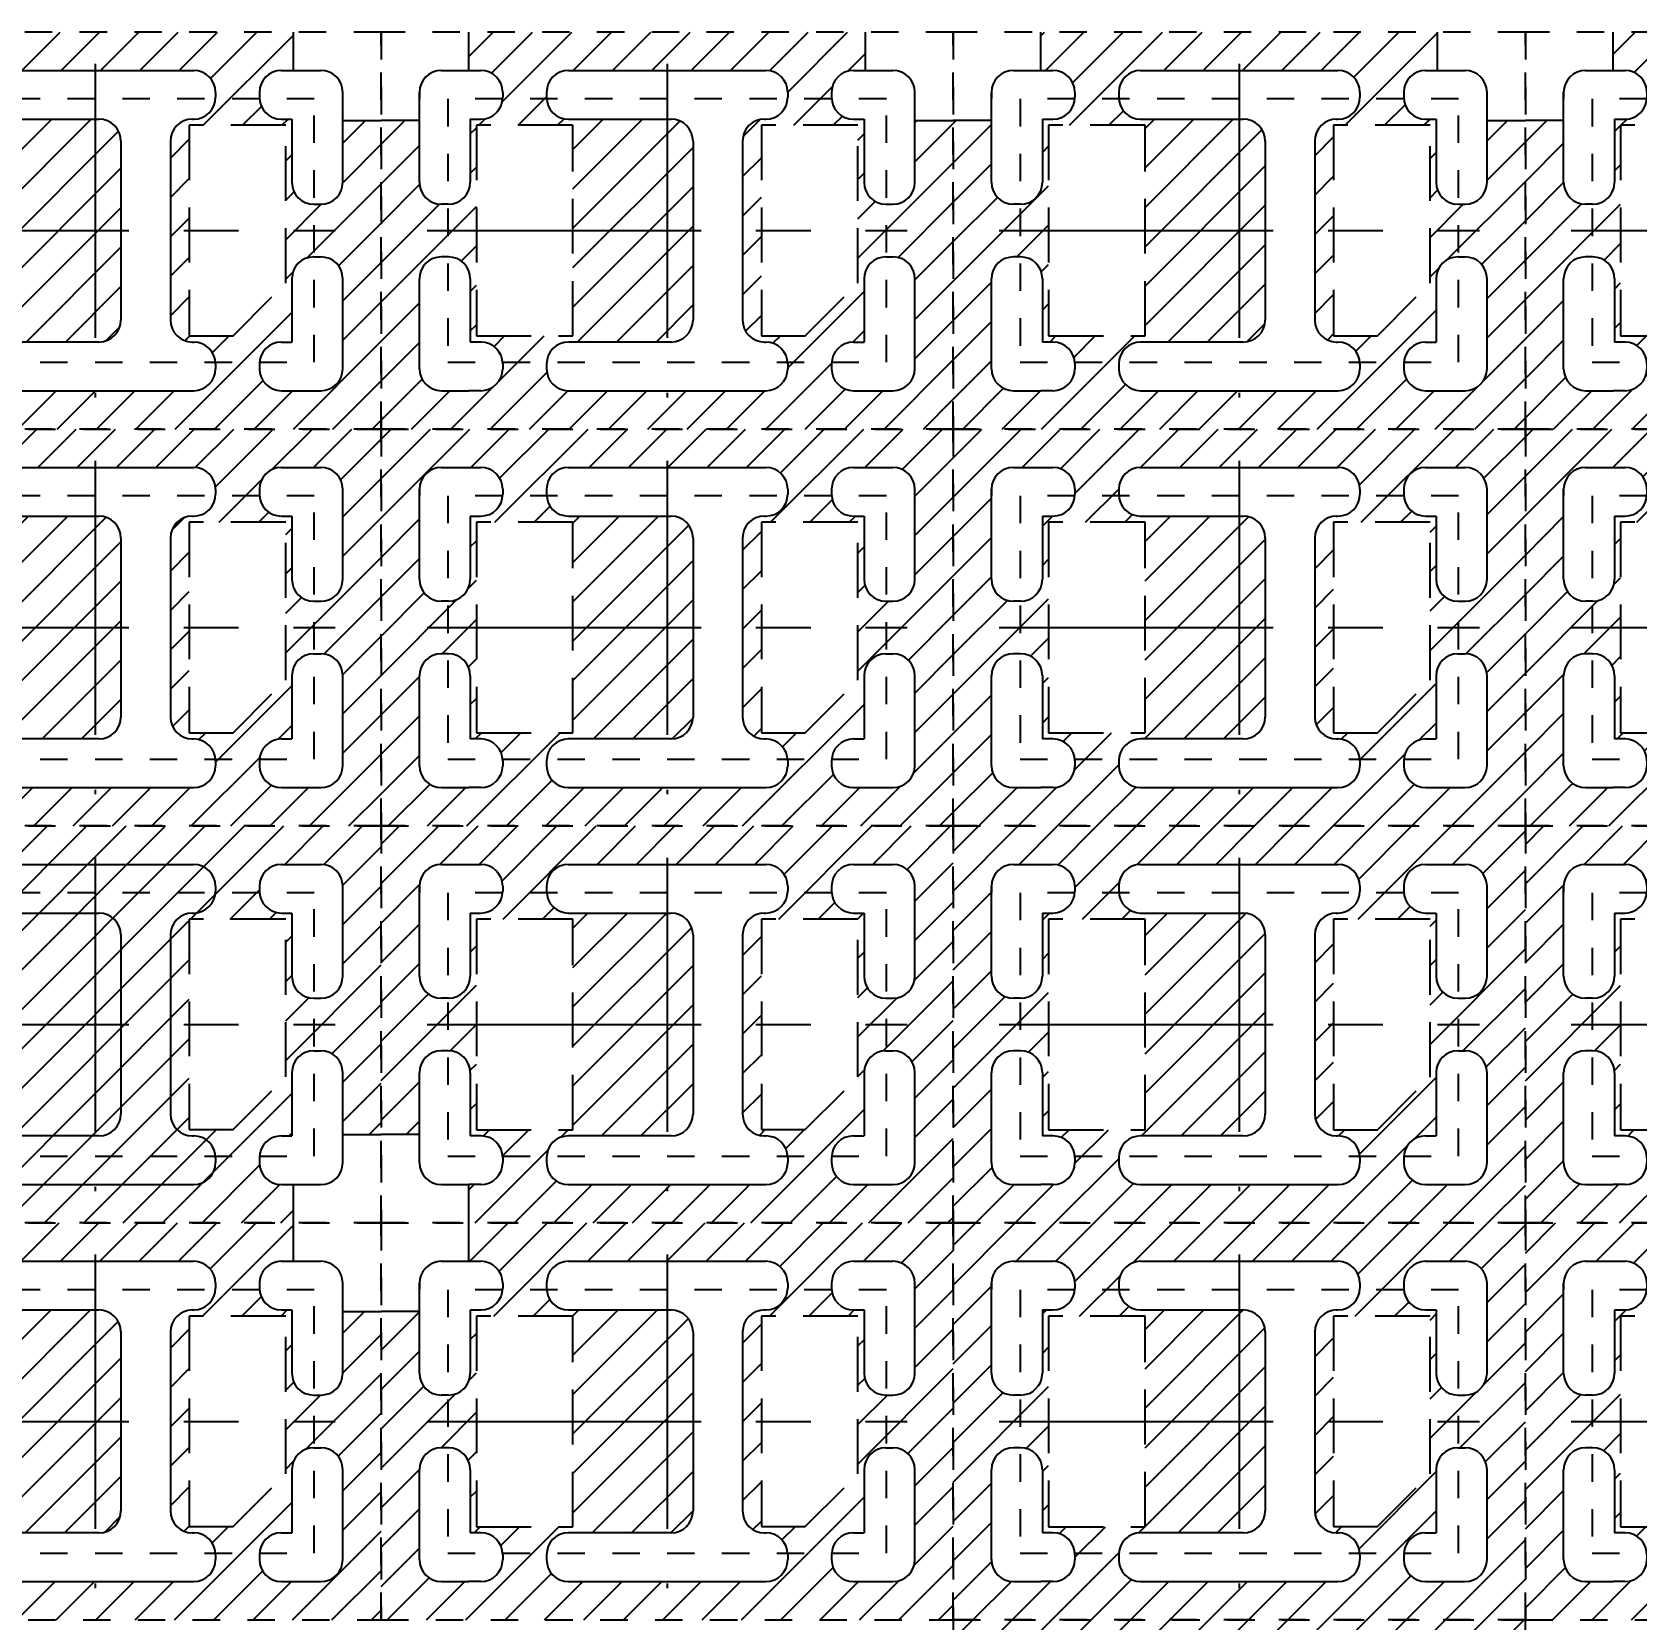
# Model space of a CAD drawing. Extents: x -1061 to -782, y -21 to 162.
# Drawn here: x -980.06 to -974.2, y 129.26 to 135.06 of the extents above; entities that cross this region are included whole.
import ezdxf

# ---------------------------------------------------------------- set-up
doc = ezdxf.new("R2010")
doc.units = 0
doc.header["$LTSCALE"] = 0.5
for name, pattern in [('CENTER', [2, 1.25, -0.25, 0.25, -0.25]), ('HIDDEN', [0.375, 0.25, -0.125]), ('HIDDEN2', [0.1875, 0.125, -0.0625])]:
    doc.linetypes.add(name, pattern=pattern)
for name, color, linetype in [('B', 5, 'Continuous'), ('C', 1, 'CENTER'), ('DIM', 7, 'Continuous'), ('H', 4, 'HIDDEN'), ('hatch', 7, 'CENTER'), ('HATCH O-L', 7, 'HIDDEN2'), ('PACKAGE OL', 51, 'HIDDEN2'), ('圖', 7, 'Continuous')]:
    doc.layers.add(name, color=color, linetype=linetype)
doc.styles.get("Standard").update_dxf_attribs({"font": 'ROMANS.SHX'})
doc.dimstyles.new('DIM 1.6', dxfattribs={"dimtxt": 1.5, "dimasz": 1.5, "dimexe": 1.5, "dimexo": 1.5, "dimgap": 1.5, "dimtad": 0, "dimdec": 4, "dimlfac": 0.625, "dimzin": 1, "dimdsep": 46, "dimtxsty": 'STANDARD', "dimcen": 1.5, "dimclrd": 256, "dimclre": 256, "dimclrt": 256, "dimadec": 0, "dimazin": 2, "dimtfac": 1, "dimtdec": 4, "dimtmove": 0, "dimatfit": 3, "dimfxl": 1, "dimarcsym": 0})

# ---------------------------------------------------------------- blocks, each defined once
blk = doc.blocks.new('*D10')
at = {"layer": 'Defpoints', "color": 0, "transparency": 16777216}
for p in [(435.5978, -771.5856), (449.5741, -771.5856), (390.417, -825.9856)]:
    blk.add_point(p, dxfattribs=at)
at = {"layer": 'DIM', "lineweight": -2, "transparency": 16777216}
blk.add_line((437.0978, -771.5856), (449.5741, -771.5856), dxfattribs=at)
at = {"layer": 'DIM', "transparency": 16777216, "insert": (455.5027, -771.5856), "char_height": 1.5, "attachment_point": 5}
blk.add_mtext('34.0000', dxfattribs=at)
blk = doc.blocks.new('*D11')
at = {"layer": 'Defpoints', "color": 0, "transparency": 16777216}
for p in [(435.5978, -757.6175), (435.5978, -771.5856), (390.417, -825.9856)]:
    blk.add_point(p, dxfattribs=at)
at = {"layer": 'DIM', "lineweight": -2, "transparency": 16777216}
blk.add_line((435.5978, -770.0856), (435.5978, -757.6175), dxfattribs=at)
at = {"layer": 'DIM', "transparency": 16777216, "insert": (435.5978, -751.6889), "char_height": 1.5, "attachment_point": 5, "rotation": 90}
blk.add_mtext('28.2380', dxfattribs=at)
blk = doc.blocks.new('DFN1006-2L PACKAGE')
at = {"layer": 'hatch'}
h = blk.add_hatch(dxfattribs=at)
h.set_pattern_fill('ANSI31', color=256, scale=0.02)
h.set_pattern_definition([(45, (528.53349, -41.65396), (-0.0449012806, 0.0449012806), [])])
h.paths.add_polyline_path([(1.2048, 0.1016), (-0.1, 0.1016), (-0.1, -0.8032), (1.2048, -0.8032)])
h.paths.add_polyline_path([(0.0374, -0.4108), (0.0534, -0.4108, -0.414214), (0.1034, -0.4608), (0.1034, -0.6048), (0.1274, -0.6048, -0.414214), (0.1774, -0.6548), (0.1774, -0.6658, -0.414214), (0.1274, -0.7158), (0.1, -0.7158), (0.0374, -0.7158, -0.414214), (-0.0126, -0.6658), (-0.0126, -0.4608, -0.414214)], flags=16)
h.paths.add_polyline_path([(-0.0126, -0.2408), (-0.0126, -0.0358, -0.414214), (0.0374, 0.0142), (0.1274, 0.0142, -0.414214), (0.1774, -0.0358), (0.1774, -0.0468, -0.414214), (0.1274, -0.0968), (0.1034, -0.0968), (0.1034, -0.2408, -0.414214), (0.0534, -0.2908), (0.0374, -0.2908, -0.414214)], flags=16)
h.paths.add_polyline_path([(0.1174, -0.1108), (0.3374, -0.1108), (0.3374, -0.5908), (0.1174, -0.5908)], flags=16)
h.paths.add_polyline_path([(0.3274, -0.6048), (0.5614, -0.6048, 0.414214), (0.6114, -0.5548), (0.6114, -0.1468, 0.414214), (0.5614, -0.0968), (0.3274, -0.0968, -0.414214), (0.2774, -0.0468), (0.2774, -0.0358, -0.414214), (0.3274, 0.0142), (0.7774, 0.0142, -0.414214), (0.8274, -0.0358), (0.8274, -0.0468, -0.414214), (0.7774, -0.0968), (0.7744, -0.0968, 0.414214), (0.7244, -0.1468), (0.7244, -0.5548, 0.423299), (0.7759, -0.6048, -0.423025), (0.8274, -0.6548), (0.8274, -0.6658, -0.414214), (0.7774, -0.7158), (0.3274, -0.7158, -0.414214), (0.2774, -0.6658), (0.2774, -0.6548, -0.414214)], flags=16)
h.paths.add_polyline_path([(0.7674, -0.1108), (0.9874, -0.1108), (0.9874, -0.4706), (0.8674, -0.5906), (0.7674, -0.5906)], flags=16)
h.paths.add_polyline_path([(0.9774, -0.6048), (1.0014, -0.6048), (1.0014, -0.4608, -0.414214), (1.0514, -0.4108), (1.0674, -0.4108, -0.414214), (1.1174, -0.4608), (1.1174, -0.6658, -0.414214), (1.0674, -0.7158), (1.0048, -0.7158), (0.9774, -0.7158, -0.414214), (0.9274, -0.6658), (0.9274, -0.6548, -0.414214)], flags=16)
h.paths.add_polyline_path([(0.9274, -0.0468), (0.9274, -0.0358, -0.414214), (0.9774, 0.0142), (1.0674, 0.0142, -0.414214), (1.1174, -0.0358), (1.1174, -0.2408, -0.414214), (1.0674, -0.2908), (1.0514, -0.2908, -0.414214), (1.0014, -0.2408), (1.0014, -0.0968), (0.9774, -0.0968, -0.414214)], flags=16)
at = {"layer": 'B'}
for p, q in [((0.0374, 0.0142), (0.1274, 0.0142)), ((0.3274, 0.0142), (0.7774, 0.0142)), ((0.9774, 0.0142), (1.0674, 0.0142)), ((-0.0126, -0.2408), (-0.0126, -0.0358)), ((-0.0126, -0.0358), (-0.0126, -0.05)), ((0.1774, -0.0358), (0.1774, -0.0468)), ((0.2774, -0.0358), (0.2774, -0.0468)), ((0.8274, -0.0358), (0.8274, -0.0468)), ((0.9274, -0.0358), (0.9274, -0.0468)), ((1.1174, -0.2408), (1.1174, -0.0358)), ((0.1034, -0.0968), (0.1034, -0.2408)), ((0.1034, -0.0968), (0.1274, -0.0968)), ((0.3274, -0.0968), (0.5614, -0.0968)), ((0.7744, -0.0968), (0.7774, -0.0968)), ((0.9774, -0.0968), (1.0014, -0.0968)), ((1.0014, -0.0968), (1.0014, -0.2408)), ((0.6114, -0.1468), (0.6114, -0.5548)), ((0.7244, -0.1468), (0.7244, -0.5548)), ((0.0534, -0.2908), (0.0374, -0.2908)), ((0.0524, -0.2908), (0.0524, -0.2908)), ((1.0514, -0.2908), (1.0674, -0.2908)), ((1.0524, -0.2908), (1.0524, -0.2908)), ((0.0534, -0.4108), (0.0374, -0.4108)), ((0.0524, -0.4108), (0.0524, -0.4108)), ((1.0514, -0.4108), (1.0674, -0.4108)), ((1.0524, -0.4108), (1.0524, -0.4108)), ((-0.0126, -0.6658), (-0.0126, -0.4608)), ((0.1034, -0.4608), (0.1034, -0.6048)), ((1.0014, -0.4608), (1.0014, -0.6048)), ((1.1174, -0.6658), (1.1174, -0.4608)), ((0.1274, -0.6048), (0.1034, -0.6048)), ((0.5614, -0.6048), (0.3274, -0.6048)), ((0.7744, -0.6048), (0.7774, -0.6048)), ((0.9774, -0.6048), (1.0014, -0.6048)), ((0.1774, -0.6548), (0.1774, -0.6658)), ((0.2774, -0.6548), (0.2774, -0.6658)), ((0.8274, -0.6548), (0.8274, -0.6658)), ((0.9274, -0.6548), (0.9274, -0.6658)), ((0.0374, -0.7158), (0.1, -0.7158)), ((0.1274, -0.7158), (0.1, -0.7158)), ((0.3274, -0.7158), (0.7774, -0.7158)), ((0.9774, -0.7158), (1.0048, -0.7158)), ((1.0048, -0.7158), (1.0674, -0.7158))]:
    blk.add_line(p, q, dxfattribs=at)
for centre, start, end in [((0.0374, -0.0358), 90, 180), ((0.1274, -0.0358), 0, 90), ((0.3274, -0.0358), 90, 180), ((0.7774, -0.0358), 0, 90), ((0.9774, -0.0358), 90, 180), ((1.0674, -0.0358), 0, 90), ((0.1274, -0.0468), 270, 0), ((0.3274, -0.0468), 180, 270), ((0.7774, -0.0468), 270, 0), ((0.9774, -0.0468), 180, 270), ((0.5614, -0.1468), 0, 90), ((0.7744, -0.1468), 90, 180), ((0.0374, -0.2408), 180, 270), ((0.0534, -0.2408), 270, 0), ((1.0514, -0.2408), 180, 270), ((1.0674, -0.2408), 270, 0), ((0.0374, -0.4608), 90, 180), ((0.0534, -0.4608), 0, 90), ((1.0514, -0.4608), 90, 180), ((1.0674, -0.4608), 0, 90), ((0.5614, -0.5548), 270, 0), ((0.7744, -0.5548), 180, 270), ((0.1274, -0.6548), 0, 90), ((0.3274, -0.6548), 90, 180), ((0.7774, -0.6548), 0, 90), ((0.9774, -0.6548), 90, 180), ((0.0374, -0.6658), 180, 270), ((0.1274, -0.6658), 270, 0), ((0.3274, -0.6658), 180, 270), ((0.7774, -0.6658), 270, 0), ((0.9774, -0.6658), 180, 270), ((1.0674, -0.6658), 270, 0)]:
    blk.add_arc(centre, 0.05, start, end, dxfattribs=at)
at = {"layer": 'C'}
for p, q in [((0.5524, 0.0294), (0.5524, -0.731)), ((0.0048, -0.3508), (1.1, -0.3508))]:
    blk.add_line(p, q, dxfattribs=at)
at = {"layer": 'H'}
for points in [[(0.3374, -0.5908), (0.3374, -0.1108), (0.1174, -0.1108), (0.1174, -0.5908)], [(0.8674, -0.5906), (0.9874, -0.4706), (0.9874, -0.1108), (0.7674, -0.1108), (0.7674, -0.5906)]]:
    blk.add_lwpolyline(points, close=True, dxfattribs=at)
at = {"layer": 'HATCH O-L'}
blk.add_lwpolyline([(-0.1, 0.1016), (-0.1, -0.8032), (1.2048, -0.8032), (1.2048, 0.1016), (-0.1, 0.1016)], dxfattribs=at)
at = {"layer": 'PACKAGE OL'}
blk.add_lwpolyline([(1.0524, -0.6508), (1.0524, -0.0508), (0.0524, -0.0508), (0.0524, -0.6508)], close=True, dxfattribs=at)
blk = doc.blocks.new('2 UPPER CROSS REF')
at = {"layer": 'hatch'}
h = blk.add_hatch(dxfattribs=at)
h.set_pattern_fill('ANSI31', color=256, scale=0.02)
h.set_pattern_definition([(45, (581.53627, -37.999183), (-0.0449012806, 0.0449012806), [])])
h.paths.add_polyline_path([(-0.375, 0.315), (-0.375, 0.304, -0.414214), (-0.425, 0.254), (-0.449, 0.254), (-0.449, 0.11, -0.414214), (-0.499, 0.06), (-0.515, 0.06, -0.414214), (-0.565, 0.11), (-0.565, 0.2508), (-0.6524, 0.2508), (-0.6524, -0.4524), (0.6524, -0.4524), (0.6524, 0.2508), (0.565, 0.2508), (0.565, 0.11, -0.414214), (0.515, 0.06), (0.499, 0.06, -0.414214), (0.449, 0.11), (0.449, 0.254), (0.425, 0.254, -0.414214), (0.375, 0.304), (0.375, 0.315, -0.414214), (0.425, 0.365), (0.4524, 0.365), (0.4524, 0.4524), (-0.4524, 0.4524), (-0.4524, 0.365), (-0.425, 0.365, -0.414214)])
h.paths.add_polyline_path([(-0.225, 0.365), (0.225, 0.365, -0.414214), (0.275, 0.315), (0.275, 0.304, -0.414214), (0.225, 0.254), (0.222, 0.254, 0.414214), (0.172, 0.204), (0.172, -0.204, 0.423299), (0.2235, -0.254, -0.423025), (0.275, -0.304), (0.275, -0.315, -0.414214), (0.225, -0.365), (-0.225, -0.365, -0.414214), (-0.275, -0.315), (-0.275, -0.304, -0.414214), (-0.225, -0.254), (0.009, -0.254, 0.414214), (0.059, -0.204), (0.059, 0.204, 0.414214), (0.009, 0.254), (-0.225, 0.254, -0.414214), (-0.275, 0.304), (-0.275, 0.315, -0.414214)], flags=16)
h.paths.add_polyline_path([(-0.215, 0.24), (-0.215, -0.24), (-0.435, -0.24), (-0.435, 0.24)], flags=16)
h.paths.add_polyline_path([(-0.449, -0.11), (-0.449, -0.254), (-0.425, -0.254, -0.414214), (-0.375, -0.304), (-0.375, -0.315, -0.414214), (-0.425, -0.365), (-0.4524, -0.365), (-0.515, -0.365, -0.414214), (-0.565, -0.315), (-0.565, -0.11, -0.414214), (-0.515, -0.06), (-0.499, -0.06, -0.414214)], flags=16)
h.paths.add_polyline_path([(0.215, 0.24), (0.435, 0.24), (0.435, -0.1197), (0.315, -0.2397), (0.215, -0.2397)], flags=16)
h.paths.add_polyline_path([(0.499, -0.06), (0.515, -0.06, -0.414214), (0.565, -0.11), (0.565, -0.315, -0.414214), (0.515, -0.365), (0.4524, -0.365), (0.425, -0.365, -0.414214), (0.375, -0.315), (0.375, -0.304, -0.414214), (0.425, -0.254), (0.449, -0.254), (0.449, -0.11, -0.414214)], flags=16)
at = {"layer": 'B'}
for p, q in [((-0.515, 0.365), (-0.425, 0.365)), ((-0.225, 0.365), (0.225, 0.365)), ((0.425, 0.365), (0.515, 0.365)), ((-0.565, 0.11), (-0.565, 0.315)), ((-0.565, 0.315), (-0.565, 0.3008)), ((-0.375, 0.315), (-0.375, 0.304)), ((-0.275, 0.315), (-0.275, 0.304)), ((0.275, 0.315), (0.275, 0.304)), ((0.375, 0.315), (0.375, 0.304)), ((0.565, 0.11), (0.565, 0.315)), ((-0.449, 0.254), (-0.449, 0.11)), ((-0.449, 0.254), (-0.425, 0.254)), ((-0.225, 0.254), (0.009, 0.254)), ((0.222, 0.254), (0.225, 0.254)), ((0.425, 0.254), (0.449, 0.254)), ((0.449, 0.254), (0.449, 0.11)), ((0.059, 0.204), (0.059, -0.204)), ((0.172, 0.204), (0.172, -0.204)), ((-0.499, 0.06), (-0.515, 0.06)), ((-0.5, 0.06), (-0.5, 0.06)), ((0.499, 0.06), (0.515, 0.06)), ((0.5, 0.06), (0.5, 0.06)), ((-0.499, -0.06), (-0.515, -0.06)), ((-0.5, -0.06), (-0.5, -0.06)), ((0.499, -0.06), (0.515, -0.06)), ((0.5, -0.06), (0.5, -0.06)), ((-0.565, -0.315), (-0.565, -0.11)), ((-0.449, -0.11), (-0.449, -0.254)), ((0.449, -0.11), (0.449, -0.254)), ((0.565, -0.315), (0.565, -0.11)), ((-0.425, -0.254), (-0.449, -0.254)), ((0.009, -0.254), (-0.225, -0.254)), ((0.222, -0.254), (0.225, -0.254)), ((0.425, -0.254), (0.449, -0.254)), ((-0.375, -0.304), (-0.375, -0.315)), ((-0.275, -0.304), (-0.275, -0.315)), ((0.275, -0.304), (0.275, -0.315)), ((0.375, -0.304), (0.375, -0.315)), ((-0.515, -0.365), (-0.4524, -0.365)), ((-0.425, -0.365), (-0.4524, -0.365)), ((-0.225, -0.365), (0.225, -0.365)), ((0.425, -0.365), (0.4524, -0.365)), ((0.4524, -0.365), (0.515, -0.365))]:
    blk.add_line(p, q, dxfattribs=at)
for centre, start, end in [((-0.515, 0.315), 90, 180), ((-0.425, 0.315), 0, 90), ((-0.225, 0.315), 90, 180), ((0.225, 0.315), 0, 90), ((0.425, 0.315), 90, 180), ((0.515, 0.315), 0, 90), ((-0.425, 0.304), 270, 0), ((-0.225, 0.304), 180, 270), ((0.225, 0.304), 270, 0), ((0.425, 0.304), 180, 270), ((0.009, 0.204), 0, 90), ((0.222, 0.204), 90, 180), ((-0.515, 0.11), 180, 270), ((-0.499, 0.11), 270, 0), ((0.499, 0.11), 180, 270), ((0.515, 0.11), 270, 0), ((-0.515, -0.11), 90, 180), ((-0.499, -0.11), 0, 90), ((0.499, -0.11), 90, 180), ((0.515, -0.11), 0, 90), ((0.009, -0.204), 270, 0), ((0.222, -0.204), 180, 270), ((-0.425, -0.304), 0, 90), ((-0.225, -0.304), 90, 180), ((0.225, -0.304), 0, 90), ((0.425, -0.304), 90, 180), ((-0.515, -0.315), 180, 270), ((-0.425, -0.315), 270, 0), ((-0.225, -0.315), 180, 270), ((0.225, -0.315), 270, 0), ((0.425, -0.315), 180, 270), ((0.515, -0.315), 270, 0)]:
    blk.add_arc(centre, 0.05, start, end, dxfattribs=at)
at = {"layer": 'C'}
for p, q in [((0, 0.3802), (0, -0.3802)), ((-0.5476, 0), (0.5476, 0))]:
    blk.add_line(p, q, dxfattribs=at)
at = {"layer": 'H', "color": 6}
for p, q in [((-0.4524, 0.365), (-0.4524, 0.4524)), ((0.4524, 0.365), (0.4524, 0.4524)), ((-0.565, 0.2508), (-0.6524, 0.2508)), ((0.565, 0.2508), (0.6524, 0.2508))]:
    blk.add_line(p, q, dxfattribs=at)
at = {"layer": 'H'}
for points in [[(-0.215, -0.24), (-0.215, 0.24), (-0.435, 0.24), (-0.435, -0.24)], [(0.315, -0.2397), (0.435, -0.1197), (0.435, 0.24), (0.215, 0.24), (0.215, -0.2397)]]:
    blk.add_lwpolyline(points, close=True, dxfattribs=at)
at = {"layer": 'HATCH O-L'}
blk.add_lwpolyline([(-0.6524, 0.4524), (-0.6524, -0.4524), (0.6524, -0.4524), (0.6524, 0.4524), (-0.6524, 0.4524)], dxfattribs=at)
at = {"layer": 'PACKAGE OL'}
blk.add_lwpolyline([(0.5, -0.3), (0.5, 0.3), (-0.5, 0.3), (-0.5, -0.3)], close=True, dxfattribs=at)
blk = doc.blocks.new('LOWER LEFT CROSS')
at = {"layer": 'hatch'}
h = blk.add_hatch(dxfattribs=at)
h.set_pattern_fill('ANSI31', color=256, scale=0.02)
h.set_pattern_definition([(45, (581.53627, -39.15142), (-0.0449012806, 0.0449012806), [])])
h.paths.add_polyline_path([(-0.215, -0.24), (-0.435, -0.24), (-0.435, 0.24), (-0.215, 0.24)], flags=16)
h.paths.add_polyline_path([(0.215, 0.24), (0.435, 0.24), (0.435, -0.1197), (0.315, -0.2397), (0.215, -0.2397)], flags=16)
h.paths.add_polyline_path([(-0.425, 0.254), (-0.449, 0.254), (-0.449, 0.11, -0.414214), (-0.499, 0.06), (-0.515, 0.06, -0.414214), (-0.565, 0.11), (-0.565, 0.315, -0.414214), (-0.515, 0.365), (-0.425, 0.365, -0.414214), (-0.375, 0.315), (-0.375, 0.304, -0.414214)], flags=16)
h.paths.add_polyline_path([(-0.449, -0.11), (-0.449, -0.254), (-0.425, -0.254, -0.414214), (-0.375, -0.304), (-0.375, -0.315, -0.414214), (-0.425, -0.365), (-0.4524, -0.365), (-0.515, -0.365, -0.414214), (-0.565, -0.315), (-0.565, -0.11, -0.414214), (-0.515, -0.06), (-0.499, -0.06, -0.414214)], flags=16)
h.paths.add_polyline_path([(0.375, 0.304), (0.375, 0.315, -0.414214), (0.425, 0.365), (0.515, 0.365, -0.414214), (0.565, 0.315), (0.565, 0.11, -0.414214), (0.515, 0.06), (0.499, 0.06, -0.414214), (0.449, 0.11), (0.449, 0.254), (0.425, 0.254, -0.414214)], flags=16)
h.paths.add_polyline_path([(0.499, -0.06), (0.515, -0.06, -0.414214), (0.565, -0.11), (0.565, -0.315, -0.414214), (0.515, -0.365), (0.4524, -0.365), (0.425, -0.365, -0.414214), (0.375, -0.315), (0.375, -0.304, -0.414214), (0.425, -0.254), (0.449, -0.254), (0.449, -0.11, -0.414214)], flags=16)
h.paths.add_polyline_path([(-0.6524, 0.4524), (-0.6524, -0.4524), (0.4524, -0.4524), (0.4524, -0.365), (0.515, -0.365, 0.414214), (0.565, -0.315), (0.565, -0.2508), (0.6524, -0.2508), (0.6524, 0.4524)])
at = {"layer": 'B'}
for p, q in [((-0.515, 0.365), (-0.425, 0.365)), ((-0.225, 0.365), (0.225, 0.365)), ((0.425, 0.365), (0.515, 0.365)), ((-0.565, 0.11), (-0.565, 0.315)), ((-0.565, 0.315), (-0.565, 0.3008)), ((-0.375, 0.315), (-0.375, 0.304)), ((-0.275, 0.315), (-0.275, 0.304)), ((0.275, 0.315), (0.275, 0.304)), ((0.375, 0.315), (0.375, 0.304)), ((0.565, 0.11), (0.565, 0.315)), ((-0.449, 0.254), (-0.449, 0.11)), ((-0.449, 0.254), (-0.425, 0.254)), ((-0.225, 0.254), (0.009, 0.254)), ((0.222, 0.254), (0.225, 0.254)), ((0.425, 0.254), (0.449, 0.254)), ((0.449, 0.254), (0.449, 0.11)), ((0.059, 0.204), (0.059, -0.204)), ((0.172, 0.204), (0.172, -0.204)), ((-0.499, 0.06), (-0.515, 0.06)), ((-0.5, 0.06), (-0.5, 0.06)), ((0.499, 0.06), (0.515, 0.06)), ((0.5, 0.06), (0.5, 0.06)), ((-0.499, -0.06), (-0.515, -0.06)), ((-0.5, -0.06), (-0.5, -0.06)), ((0.499, -0.06), (0.515, -0.06)), ((0.5, -0.06), (0.5, -0.06)), ((-0.565, -0.315), (-0.565, -0.11)), ((-0.449, -0.11), (-0.449, -0.254)), ((0.449, -0.11), (0.449, -0.254)), ((0.565, -0.315), (0.565, -0.11)), ((-0.425, -0.254), (-0.449, -0.254)), ((0.009, -0.254), (-0.225, -0.254)), ((0.222, -0.254), (0.225, -0.254)), ((0.425, -0.254), (0.449, -0.254)), ((-0.375, -0.304), (-0.375, -0.315)), ((-0.275, -0.304), (-0.275, -0.315)), ((0.275, -0.304), (0.275, -0.315)), ((0.375, -0.304), (0.375, -0.315)), ((-0.515, -0.365), (-0.4524, -0.365)), ((-0.425, -0.365), (-0.4524, -0.365)), ((-0.225, -0.365), (0.225, -0.365)), ((0.425, -0.365), (0.4524, -0.365)), ((0.4524, -0.365), (0.515, -0.365))]:
    blk.add_line(p, q, dxfattribs=at)
for centre, start, end in [((-0.515, 0.315), 90, 180), ((-0.425, 0.315), 0, 90), ((-0.225, 0.315), 90, 180), ((0.225, 0.315), 0, 90), ((0.425, 0.315), 90, 180), ((0.515, 0.315), 0, 90), ((-0.425, 0.304), 270, 0), ((-0.225, 0.304), 180, 270), ((0.225, 0.304), 270, 0), ((0.425, 0.304), 180, 270), ((0.009, 0.204), 0, 90), ((0.222, 0.204), 90, 180), ((-0.515, 0.11), 180, 270), ((-0.499, 0.11), 270, 0), ((0.499, 0.11), 180, 270), ((0.515, 0.11), 270, 0), ((-0.515, -0.11), 90, 180), ((-0.499, -0.11), 0, 90), ((0.499, -0.11), 90, 180), ((0.515, -0.11), 0, 90), ((0.009, -0.204), 270, 0), ((0.222, -0.204), 180, 270), ((-0.425, -0.304), 0, 90), ((-0.225, -0.304), 90, 180), ((0.225, -0.304), 0, 90), ((0.425, -0.304), 90, 180), ((-0.515, -0.315), 180, 270), ((-0.425, -0.315), 270, 0), ((-0.225, -0.315), 180, 270), ((0.225, -0.315), 270, 0), ((0.425, -0.315), 180, 270), ((0.515, -0.315), 270, 0)]:
    blk.add_arc(centre, 0.05, start, end, dxfattribs=at)
at = {"layer": 'C'}
for p, q in [((0, 0.3802), (0, -0.3802)), ((-0.5476, 0), (0.5476, 0))]:
    blk.add_line(p, q, dxfattribs=at)
at = {"layer": 'H', "color": 6}
for p, q in [((0.565, -0.2508), (0.6524, -0.2508)), ((0.4524, -0.4524), (0.4524, -0.365))]:
    blk.add_line(p, q, dxfattribs=at)
at = {"layer": 'H'}
for points in [[(-0.215, -0.24), (-0.215, 0.24), (-0.435, 0.24), (-0.435, -0.24)], [(0.315, -0.2397), (0.435, -0.1197), (0.435, 0.24), (0.215, 0.24), (0.215, -0.2397)]]:
    blk.add_lwpolyline(points, close=True, dxfattribs=at)
at = {"layer": 'HATCH O-L'}
blk.add_lwpolyline([(-0.6524, 0.4524), (-0.6524, -0.4524), (0.6524, -0.4524), (0.6524, 0.4524), (-0.6524, 0.4524)], dxfattribs=at)
at = {"layer": 'PACKAGE OL'}
blk.add_lwpolyline([(0.5, -0.3), (0.5, 0.3), (-0.5, 0.3), (-0.5, -0.3)], close=True, dxfattribs=at)
blk = doc.blocks.new('LOWER CROSS REF')
at = {"layer": 'hatch'}
h = blk.add_hatch(dxfattribs=at)
h.set_pattern_fill('ANSI31', color=256, scale=0.02)
h.set_pattern_definition([(45, (581.53627, -39.14559), (-0.0449012806, 0.0449012806), [])])
h.paths.add_polyline_path([(0.6524, -0.4524), (0.6524, 0.4524), (-0.6524, 0.4524), (-0.6524, -0.2508), (-0.565, -0.2508), (-0.565, -0.11, -0.414214), (-0.515, -0.06), (-0.499, -0.06, -0.414214), (-0.449, -0.11), (-0.449, -0.254), (-0.425, -0.254, -0.414214), (-0.375, -0.304), (-0.375, -0.315, -0.414214), (-0.425, -0.365), (-0.4524, -0.365), (-0.4524, -0.4524)])
h.paths.add_polyline_path([(-0.275, -0.315), (-0.275, -0.304, -0.414214), (-0.225, -0.254), (0.009, -0.254, 0.414214), (0.059, -0.204), (0.059, 0.204, 0.414214), (0.009, 0.254), (-0.225, 0.254, -0.414214), (-0.275, 0.304), (-0.275, 0.315, -0.414214), (-0.225, 0.365), (0.225, 0.365, -0.414214), (0.275, 0.315), (0.275, 0.304, -0.414214), (0.225, 0.254), (0.222, 0.254, 0.414214), (0.172, 0.204), (0.172, -0.204, 0.414214), (0.222, -0.254), (0.225, -0.254, -0.414214), (0.275, -0.304), (0.275, -0.315, -0.414214), (0.225, -0.365), (-0.225, -0.365, -0.414214)], flags=16)
h.paths.add_polyline_path([(-0.435, -0.24), (-0.435, 0.24), (-0.215, 0.24), (-0.215, -0.24)], flags=16)
h.paths.add_polyline_path([(-0.499, 0.06), (-0.515, 0.06, -0.414214), (-0.565, 0.11), (-0.565, 0.315, -0.414214), (-0.515, 0.365), (-0.425, 0.365, -0.414214), (-0.375, 0.315), (-0.375, 0.304, -0.414214), (-0.425, 0.254), (-0.449, 0.254), (-0.449, 0.11, -0.414214)], flags=16)
h.paths.add_polyline_path([(0.215, -0.2397), (0.215, 0.24), (0.435, 0.24), (0.435, -0.1197), (0.315, -0.2397)], flags=16)
h.paths.add_polyline_path([(0.375, -0.315), (0.375, -0.304, -0.414214), (0.425, -0.254), (0.449, -0.254), (0.449, -0.11, -0.414214), (0.499, -0.06), (0.515, -0.06, -0.414214), (0.565, -0.11), (0.565, -0.315, -0.414214), (0.515, -0.365), (0.4524, -0.365), (0.425, -0.365, -0.414214)], flags=16)
h.paths.add_polyline_path([(0.449, 0.11), (0.449, 0.254), (0.425, 0.254, -0.414214), (0.375, 0.304), (0.375, 0.315, -0.414214), (0.425, 0.365), (0.515, 0.365, -0.414214), (0.565, 0.315), (0.565, 0.11, -0.414214), (0.515, 0.06), (0.499, 0.06, -0.414214)], flags=16)
at = {"layer": 'B'}
for p, q in [((-0.515, 0.365), (-0.425, 0.365)), ((-0.225, 0.365), (0.225, 0.365)), ((0.425, 0.365), (0.515, 0.365)), ((-0.565, 0.11), (-0.565, 0.315)), ((-0.565, 0.315), (-0.565, 0.3008)), ((-0.375, 0.315), (-0.375, 0.304)), ((-0.275, 0.315), (-0.275, 0.304)), ((0.275, 0.315), (0.275, 0.304)), ((0.375, 0.315), (0.375, 0.304)), ((0.565, 0.11), (0.565, 0.315)), ((-0.449, 0.254), (-0.449, 0.11)), ((-0.449, 0.254), (-0.425, 0.254)), ((-0.225, 0.254), (0.009, 0.254)), ((0.222, 0.254), (0.225, 0.254)), ((0.425, 0.254), (0.449, 0.254)), ((0.449, 0.254), (0.449, 0.11)), ((0.059, 0.204), (0.059, -0.204)), ((0.172, 0.204), (0.172, -0.204)), ((-0.499, 0.06), (-0.515, 0.06)), ((-0.5, 0.06), (-0.5, 0.06)), ((0.499, 0.06), (0.515, 0.06)), ((0.5, 0.06), (0.5, 0.06)), ((-0.499, -0.06), (-0.515, -0.06)), ((-0.5, -0.06), (-0.5, -0.06)), ((0.499, -0.06), (0.515, -0.06)), ((0.5, -0.06), (0.5, -0.06)), ((-0.565, -0.315), (-0.565, -0.11)), ((-0.449, -0.11), (-0.449, -0.254)), ((0.449, -0.11), (0.449, -0.254)), ((0.565, -0.315), (0.565, -0.11)), ((-0.425, -0.254), (-0.449, -0.254)), ((0.009, -0.254), (-0.225, -0.254)), ((0.222, -0.254), (0.225, -0.254)), ((0.425, -0.254), (0.449, -0.254)), ((-0.375, -0.304), (-0.375, -0.315)), ((-0.275, -0.304), (-0.275, -0.315)), ((0.275, -0.304), (0.275, -0.315)), ((0.375, -0.304), (0.375, -0.315)), ((-0.515, -0.365), (-0.4524, -0.365)), ((-0.425, -0.365), (-0.4524, -0.365)), ((-0.225, -0.365), (0.225, -0.365)), ((0.425, -0.365), (0.4524, -0.365)), ((0.4524, -0.365), (0.515, -0.365))]:
    blk.add_line(p, q, dxfattribs=at)
for centre, start, end in [((-0.515, 0.315), 90, 180), ((-0.425, 0.315), 0, 90), ((-0.225, 0.315), 90, 180), ((0.225, 0.315), 0, 90), ((0.425, 0.315), 90, 180), ((0.515, 0.315), 0, 90), ((-0.425, 0.304), 270, 0), ((-0.225, 0.304), 180, 270), ((0.225, 0.304), 270, 0), ((0.425, 0.304), 180, 270), ((0.009, 0.204), 0, 90), ((0.222, 0.204), 90, 180), ((-0.515, 0.11), 180, 270), ((-0.499, 0.11), 270, 0), ((0.499, 0.11), 180, 270), ((0.515, 0.11), 270, 0), ((-0.515, -0.11), 90, 180), ((-0.499, -0.11), 0, 90), ((0.499, -0.11), 90, 180), ((0.515, -0.11), 0, 90), ((0.009, -0.204), 270, 0), ((0.222, -0.204), 180, 270), ((-0.425, -0.304), 0, 90), ((-0.225, -0.304), 90, 180), ((0.225, -0.304), 0, 90), ((0.425, -0.304), 90, 180), ((-0.515, -0.315), 180, 270), ((-0.425, -0.315), 270, 0), ((-0.225, -0.315), 180, 270), ((0.225, -0.315), 270, 0), ((0.425, -0.315), 180, 270), ((0.515, -0.315), 270, 0)]:
    blk.add_arc(centre, 0.05, start, end, dxfattribs=at)
at = {"layer": 'C'}
for p, q in [((0, 0.3802), (0, -0.3802)), ((-0.5476, 0), (0.5476, 0))]:
    blk.add_line(p, q, dxfattribs=at)
at = {"layer": 'H', "color": 6}
for p, q in [((-0.565, -0.2508), (-0.6524, -0.2508)), ((-0.4524, -0.4524), (-0.4524, -0.365))]:
    blk.add_line(p, q, dxfattribs=at)
at = {"layer": 'H'}
for points in [[(-0.215, -0.24), (-0.215, 0.24), (-0.435, 0.24), (-0.435, -0.24)], [(0.315, -0.2397), (0.435, -0.1197), (0.435, 0.24), (0.215, 0.24), (0.215, -0.2397)]]:
    blk.add_lwpolyline(points, close=True, dxfattribs=at)
at = {"layer": 'HATCH O-L'}
blk.add_lwpolyline([(-0.6524, 0.4524), (-0.6524, -0.4524), (0.6524, -0.4524), (0.6524, 0.4524), (-0.6524, 0.4524)], dxfattribs=at)
at = {"layer": 'PACKAGE OL'}
blk.add_lwpolyline([(0.5, -0.3), (0.5, 0.3), (-0.5, 0.3), (-0.5, -0.3)], close=True, dxfattribs=at)
blk = doc.blocks.new('UPPER RIGHT CROSS')
at = {"layer": 'hatch'}
h = blk.add_hatch(dxfattribs=at)
h.set_pattern_fill('ANSI31', color=256, scale=0.02)
h.set_pattern_definition([(45, (579.97371, -40.20884), (-0.0449012806, 0.0449012806), [])])
h.paths.add_polyline_path([(-0.6524, 0.4524), (-0.6524, -0.4524), (0.6524, -0.4524), (0.6524, 0.2508), (0.565, 0.2508), (0.565, 0.11, -0.414214), (0.515, 0.06), (0.499, 0.06, -0.414214), (0.449, 0.11), (0.449, 0.254), (0.425, 0.254, -0.414214), (0.375, 0.304), (0.375, 0.315, -0.414214), (0.425, 0.365), (0.4524, 0.365), (0.4524, 0.4524)])
h.paths.add_polyline_path([(-0.375, 0.315), (-0.375, 0.304, -0.414214), (-0.425, 0.254), (-0.449, 0.254), (-0.449, 0.11, -0.414214), (-0.499, 0.06), (-0.515, 0.06, -0.414214), (-0.565, 0.11), (-0.565, 0.315, -0.414214), (-0.515, 0.365), (-0.425, 0.365, -0.414214)], flags=16)
h.paths.add_polyline_path([(-0.225, 0.365), (0.225, 0.365, -0.414214), (0.275, 0.315), (0.275, 0.304, -0.414214), (0.225, 0.254), (0.222, 0.254, 0.414214), (0.172, 0.204), (0.172, -0.204, 0.423299), (0.2235, -0.254, -0.423025), (0.275, -0.304), (0.275, -0.315, -0.414214), (0.225, -0.365), (-0.225, -0.365, -0.414214), (-0.275, -0.315), (-0.275, -0.304, -0.414214), (-0.225, -0.254), (0.009, -0.254, 0.414214), (0.059, -0.204), (0.059, 0.204, 0.414214), (0.009, 0.254), (-0.225, 0.254, -0.414214), (-0.275, 0.304), (-0.275, 0.315, -0.414214)], flags=16)
h.paths.add_polyline_path([(-0.215, 0.24), (-0.215, -0.24), (-0.435, -0.24), (-0.435, 0.24)], flags=16)
h.paths.add_polyline_path([(-0.449, -0.11), (-0.449, -0.254), (-0.425, -0.254, -0.414214), (-0.375, -0.304), (-0.375, -0.315, -0.414214), (-0.425, -0.365), (-0.4524, -0.365), (-0.515, -0.365, -0.414214), (-0.565, -0.315), (-0.565, -0.11, -0.414214), (-0.515, -0.06), (-0.499, -0.06, -0.414214)], flags=16)
h.paths.add_polyline_path([(0.215, 0.24), (0.435, 0.24), (0.435, -0.1197), (0.315, -0.2397), (0.215, -0.2397)], flags=16)
h.paths.add_polyline_path([(0.499, -0.06), (0.515, -0.06, -0.414214), (0.565, -0.11), (0.565, -0.315, -0.414214), (0.515, -0.365), (0.4524, -0.365), (0.425, -0.365, -0.414214), (0.375, -0.315), (0.375, -0.304, -0.414214), (0.425, -0.254), (0.449, -0.254), (0.449, -0.11, -0.414214)], flags=16)
at = {"layer": 'B'}
for p, q in [((-0.515, 0.365), (-0.425, 0.365)), ((-0.225, 0.365), (0.225, 0.365)), ((0.425, 0.365), (0.515, 0.365)), ((-0.565, 0.11), (-0.565, 0.315)), ((-0.565, 0.315), (-0.565, 0.3008)), ((-0.375, 0.315), (-0.375, 0.304)), ((-0.275, 0.315), (-0.275, 0.304)), ((0.275, 0.315), (0.275, 0.304)), ((0.375, 0.315), (0.375, 0.304)), ((0.565, 0.11), (0.565, 0.315)), ((-0.449, 0.254), (-0.449, 0.11)), ((-0.449, 0.254), (-0.425, 0.254)), ((-0.225, 0.254), (0.009, 0.254)), ((0.222, 0.254), (0.225, 0.254)), ((0.425, 0.254), (0.449, 0.254)), ((0.449, 0.254), (0.449, 0.11)), ((0.059, 0.204), (0.059, -0.204)), ((0.172, 0.204), (0.172, -0.204)), ((-0.499, 0.06), (-0.515, 0.06)), ((-0.5, 0.06), (-0.5, 0.06)), ((0.499, 0.06), (0.515, 0.06)), ((0.5, 0.06), (0.5, 0.06)), ((-0.499, -0.06), (-0.515, -0.06)), ((-0.5, -0.06), (-0.5, -0.06)), ((0.499, -0.06), (0.515, -0.06)), ((0.5, -0.06), (0.5, -0.06)), ((-0.565, -0.315), (-0.565, -0.11)), ((-0.449, -0.11), (-0.449, -0.254)), ((0.449, -0.11), (0.449, -0.254)), ((0.565, -0.315), (0.565, -0.11)), ((-0.425, -0.254), (-0.449, -0.254)), ((0.009, -0.254), (-0.225, -0.254)), ((0.222, -0.254), (0.225, -0.254)), ((0.425, -0.254), (0.449, -0.254)), ((-0.375, -0.304), (-0.375, -0.315)), ((-0.275, -0.304), (-0.275, -0.315)), ((0.275, -0.304), (0.275, -0.315)), ((0.375, -0.304), (0.375, -0.315)), ((-0.515, -0.365), (-0.4524, -0.365)), ((-0.425, -0.365), (-0.4524, -0.365)), ((-0.225, -0.365), (0.225, -0.365)), ((0.425, -0.365), (0.4524, -0.365)), ((0.4524, -0.365), (0.515, -0.365))]:
    blk.add_line(p, q, dxfattribs=at)
for centre, start, end in [((-0.515, 0.315), 90, 180), ((-0.425, 0.315), 0, 90), ((-0.225, 0.315), 90, 180), ((0.225, 0.315), 0, 90), ((0.425, 0.315), 90, 180), ((0.515, 0.315), 0, 90), ((-0.425, 0.304), 270, 0), ((-0.225, 0.304), 180, 270), ((0.225, 0.304), 270, 0), ((0.425, 0.304), 180, 270), ((0.009, 0.204), 0, 90), ((0.222, 0.204), 90, 180), ((-0.515, 0.11), 180, 270), ((-0.499, 0.11), 270, 0), ((0.499, 0.11), 180, 270), ((0.515, 0.11), 270, 0), ((-0.515, -0.11), 90, 180), ((-0.499, -0.11), 0, 90), ((0.499, -0.11), 90, 180), ((0.515, -0.11), 0, 90), ((0.009, -0.204), 270, 0), ((0.222, -0.204), 180, 270), ((-0.425, -0.304), 0, 90), ((-0.225, -0.304), 90, 180), ((0.225, -0.304), 0, 90), ((0.425, -0.304), 90, 180), ((-0.515, -0.315), 180, 270), ((-0.425, -0.315), 270, 0), ((-0.225, -0.315), 180, 270), ((0.225, -0.315), 270, 0), ((0.425, -0.315), 180, 270), ((0.515, -0.315), 270, 0)]:
    blk.add_arc(centre, 0.05, start, end, dxfattribs=at)
at = {"layer": 'C'}
for p, q in [((0, 0.3802), (0, -0.3802)), ((-0.5476, 0), (0.5476, 0))]:
    blk.add_line(p, q, dxfattribs=at)
at = {"layer": 'H', "color": 6}
for p, q in [((0.4524, 0.365), (0.4524, 0.4524)), ((0.565, 0.2508), (0.6524, 0.2508))]:
    blk.add_line(p, q, dxfattribs=at)
at = {"layer": 'H'}
for points in [[(-0.215, -0.24), (-0.215, 0.24), (-0.435, 0.24), (-0.435, -0.24)], [(0.315, -0.2397), (0.435, -0.1197), (0.435, 0.24), (0.215, 0.24), (0.215, -0.2397)]]:
    blk.add_lwpolyline(points, close=True, dxfattribs=at)
at = {"layer": 'HATCH O-L'}
blk.add_lwpolyline([(-0.6524, 0.4524), (-0.6524, -0.4524), (0.6524, -0.4524), (0.6524, 0.4524), (-0.6524, 0.4524)], dxfattribs=at)
at = {"layer": 'PACKAGE OL'}
blk.add_lwpolyline([(0.5, -0.3), (0.5, 0.3), (-0.5, 0.3), (-0.5, -0.3)], close=True, dxfattribs=at)
blk = doc.blocks.new('UPPER LEFT CROSS')
at = {"layer": 'hatch'}
h = blk.add_hatch(dxfattribs=at)
h.set_pattern_fill('ANSI31', color=256, scale=0.02)
h.set_pattern_definition([(45, (581.53627, -40.20884), (-0.0449012806, 0.0449012806), [])])
h.paths.add_polyline_path([(-0.4524, 0.4524), (-0.4524, 0.365), (-0.425, 0.365, -0.414214), (-0.375, 0.315), (-0.375, 0.304, -0.414214), (-0.425, 0.254), (-0.449, 0.254), (-0.449, 0.11, -0.414214), (-0.499, 0.06), (-0.515, 0.06, -0.414214), (-0.565, 0.11), (-0.565, 0.2508), (-0.6524, 0.2508), (-0.6524, -0.4524), (0.6524, -0.4524), (0.6524, 0.4524)])
h.paths.add_polyline_path([(-0.225, 0.365), (0.225, 0.365, -0.414214), (0.275, 0.315), (0.275, 0.304, -0.414214), (0.225, 0.254), (0.222, 0.254, 0.414214), (0.172, 0.204), (0.172, -0.204, 0.423299), (0.2235, -0.254, -0.423025), (0.275, -0.304), (0.275, -0.315, -0.414214), (0.225, -0.365), (-0.225, -0.365, -0.414214), (-0.275, -0.315), (-0.275, -0.304, -0.414214), (-0.225, -0.254), (0.009, -0.254, 0.414214), (0.059, -0.204), (0.059, 0.204, 0.414214), (0.009, 0.254), (-0.225, 0.254, -0.414214), (-0.275, 0.304), (-0.275, 0.315, -0.414214)], flags=16)
h.paths.add_polyline_path([(-0.215, 0.24), (-0.215, -0.24), (-0.435, -0.24), (-0.435, 0.24)], flags=16)
h.paths.add_polyline_path([(-0.449, -0.11), (-0.449, -0.254), (-0.425, -0.254, -0.414214), (-0.375, -0.304), (-0.375, -0.315, -0.414214), (-0.425, -0.365), (-0.4524, -0.365), (-0.515, -0.365, -0.414214), (-0.565, -0.315), (-0.565, -0.11, -0.414214), (-0.515, -0.06), (-0.499, -0.06, -0.414214)], flags=16)
h.paths.add_polyline_path([(0.215, 0.24), (0.435, 0.24), (0.435, -0.1197), (0.315, -0.2397), (0.215, -0.2397)], flags=16)
h.paths.add_polyline_path([(0.425, 0.365), (0.515, 0.365, -0.414214), (0.565, 0.315), (0.565, 0.11, -0.414214), (0.515, 0.06), (0.499, 0.06, -0.414214), (0.449, 0.11), (0.449, 0.254), (0.425, 0.254, -0.414214), (0.375, 0.304), (0.375, 0.315, -0.414214)], flags=16)
h.paths.add_polyline_path([(0.499, -0.06), (0.515, -0.06, -0.414214), (0.565, -0.11), (0.565, -0.315, -0.414214), (0.515, -0.365), (0.4524, -0.365), (0.425, -0.365, -0.414214), (0.375, -0.315), (0.375, -0.304, -0.414214), (0.425, -0.254), (0.449, -0.254), (0.449, -0.11, -0.414214)], flags=16)
at = {"layer": 'B'}
for p, q in [((-0.515, 0.365), (-0.425, 0.365)), ((-0.225, 0.365), (0.225, 0.365)), ((0.425, 0.365), (0.515, 0.365)), ((-0.565, 0.11), (-0.565, 0.315)), ((-0.565, 0.315), (-0.565, 0.3008)), ((-0.375, 0.315), (-0.375, 0.304)), ((-0.275, 0.315), (-0.275, 0.304)), ((0.275, 0.315), (0.275, 0.304)), ((0.375, 0.315), (0.375, 0.304)), ((0.565, 0.11), (0.565, 0.315)), ((-0.449, 0.254), (-0.449, 0.11)), ((-0.449, 0.254), (-0.425, 0.254)), ((-0.225, 0.254), (0.009, 0.254)), ((0.222, 0.254), (0.225, 0.254)), ((0.425, 0.254), (0.449, 0.254)), ((0.449, 0.254), (0.449, 0.11)), ((0.059, 0.204), (0.059, -0.204)), ((0.172, 0.204), (0.172, -0.204)), ((-0.499, 0.06), (-0.515, 0.06)), ((-0.5, 0.06), (-0.5, 0.06)), ((0.499, 0.06), (0.515, 0.06)), ((0.5, 0.06), (0.5, 0.06)), ((-0.499, -0.06), (-0.515, -0.06)), ((-0.5, -0.06), (-0.5, -0.06)), ((0.499, -0.06), (0.515, -0.06)), ((0.5, -0.06), (0.5, -0.06)), ((-0.565, -0.315), (-0.565, -0.11)), ((-0.449, -0.11), (-0.449, -0.254)), ((0.449, -0.11), (0.449, -0.254)), ((0.565, -0.315), (0.565, -0.11)), ((-0.425, -0.254), (-0.449, -0.254)), ((0.009, -0.254), (-0.225, -0.254)), ((0.222, -0.254), (0.225, -0.254)), ((0.425, -0.254), (0.449, -0.254)), ((-0.375, -0.304), (-0.375, -0.315)), ((-0.275, -0.304), (-0.275, -0.315)), ((0.275, -0.304), (0.275, -0.315)), ((0.375, -0.304), (0.375, -0.315)), ((-0.515, -0.365), (-0.4524, -0.365)), ((-0.425, -0.365), (-0.4524, -0.365)), ((-0.225, -0.365), (0.225, -0.365)), ((0.425, -0.365), (0.4524, -0.365)), ((0.4524, -0.365), (0.515, -0.365))]:
    blk.add_line(p, q, dxfattribs=at)
for centre, start, end in [((-0.515, 0.315), 90, 180), ((-0.425, 0.315), 0, 90), ((-0.225, 0.315), 90, 180), ((0.225, 0.315), 0, 90), ((0.425, 0.315), 90, 180), ((0.515, 0.315), 0, 90), ((-0.425, 0.304), 270, 0), ((-0.225, 0.304), 180, 270), ((0.225, 0.304), 270, 0), ((0.425, 0.304), 180, 270), ((0.009, 0.204), 0, 90), ((0.222, 0.204), 90, 180), ((-0.515, 0.11), 180, 270), ((-0.499, 0.11), 270, 0), ((0.499, 0.11), 180, 270), ((0.515, 0.11), 270, 0), ((-0.515, -0.11), 90, 180), ((-0.499, -0.11), 0, 90), ((0.499, -0.11), 90, 180), ((0.515, -0.11), 0, 90), ((0.009, -0.204), 270, 0), ((0.222, -0.204), 180, 270), ((-0.425, -0.304), 0, 90), ((-0.225, -0.304), 90, 180), ((0.225, -0.304), 0, 90), ((0.425, -0.304), 90, 180), ((-0.515, -0.315), 180, 270), ((-0.425, -0.315), 270, 0), ((-0.225, -0.315), 180, 270), ((0.225, -0.315), 270, 0), ((0.425, -0.315), 180, 270), ((0.515, -0.315), 270, 0)]:
    blk.add_arc(centre, 0.05, start, end, dxfattribs=at)
at = {"layer": 'C'}
for p, q in [((0, 0.3802), (0, -0.3802)), ((-0.5476, 0), (0.5476, 0))]:
    blk.add_line(p, q, dxfattribs=at)
at = {"layer": 'H', "color": 6}
for p, q in [((-0.4524, 0.365), (-0.4524, 0.4524)), ((-0.565, 0.2508), (-0.6524, 0.2508))]:
    blk.add_line(p, q, dxfattribs=at)
at = {"layer": 'H'}
for points in [[(-0.215, -0.24), (-0.215, 0.24), (-0.435, 0.24), (-0.435, -0.24)], [(0.315, -0.2397), (0.435, -0.1197), (0.435, 0.24), (0.215, 0.24), (0.215, -0.2397)]]:
    blk.add_lwpolyline(points, close=True, dxfattribs=at)
at = {"layer": 'HATCH O-L'}
blk.add_lwpolyline([(-0.6524, 0.4524), (-0.6524, -0.4524), (0.6524, -0.4524), (0.6524, 0.4524), (-0.6524, 0.4524)], dxfattribs=at)
at = {"layer": 'PACKAGE OL'}
blk.add_lwpolyline([(0.5, -0.3), (0.5, 0.3), (-0.5, 0.3), (-0.5, -0.3)], close=True, dxfattribs=at)

msp = doc.modelspace()

# ---------------------------------------------------------------- block references
at = {"layer": 'hatch', "xscale": 1.6, "yscale": 1.6, "zscale": 1.6}
for name, p in [('2 UPPER CROSS REF', (-979.82591, 134.33128)), ('2 UPPER CROSS REF', (-977.73823, 134.33128)), ('2 UPPER CROSS REF', (-975.65055, 134.33128)), ('2 UPPER CROSS REF', (-973.56287, 134.33128)), ('LOWER LEFT CROSS', (-979.82591, 131.43592)), ('LOWER CROSS REF', (-977.73823, 131.43592)), ('LOWER LEFT CROSS', (-973.56287, 131.43592)), ('UPPER RIGHT CROSS', (-979.82591, 129.98824)), ('UPPER LEFT CROSS', (-977.73823, 129.98824)), ('UPPER RIGHT CROSS', (-973.56287, 129.98824))]:
    msp.add_blockref(name, p, dxfattribs=at)
at = {"layer": '圖', "xscale": 1.6, "yscale": 1.6, "zscale": 1.6}
for p in [(-980.70975, 133.44489), (-978.62207, 133.44489), (-976.53439, 133.44489), (-974.44671, 133.44489), (-976.53439, 131.99721), (-976.53439, 130.54953), (-976.53439, 129.10185)]:
    msp.add_blockref('DFN1006-2L PACKAGE', p, dxfattribs=at)

# ---------------------------------------------------------------- dimensions: what is measured, and where the dimension line sits
at = {"layer": 'DIM'}
for offset, dtype, picture, middle in [((0, 13.96806), 1, '*D11', (-960.74111, 157.95911)), ((13.97633, 0), 0, '*D10', (-940.83621, 138.06248))]:
    dim = msp.add_ordinate_dim(feature_location=(-960.74111, 138.06248), offset=offset, dtype=dtype, origin=(-1005.92191, 83.66248), dimstyle='DIM 1.6', dxfattribs=at)
    dim.commit()
    dim.dimension.update_dxf_attribs({"geometry": picture, "text_midpoint": middle, "insert": (-1396.33888, 909.64805)})

doc.saveas('drawing.dxf')
